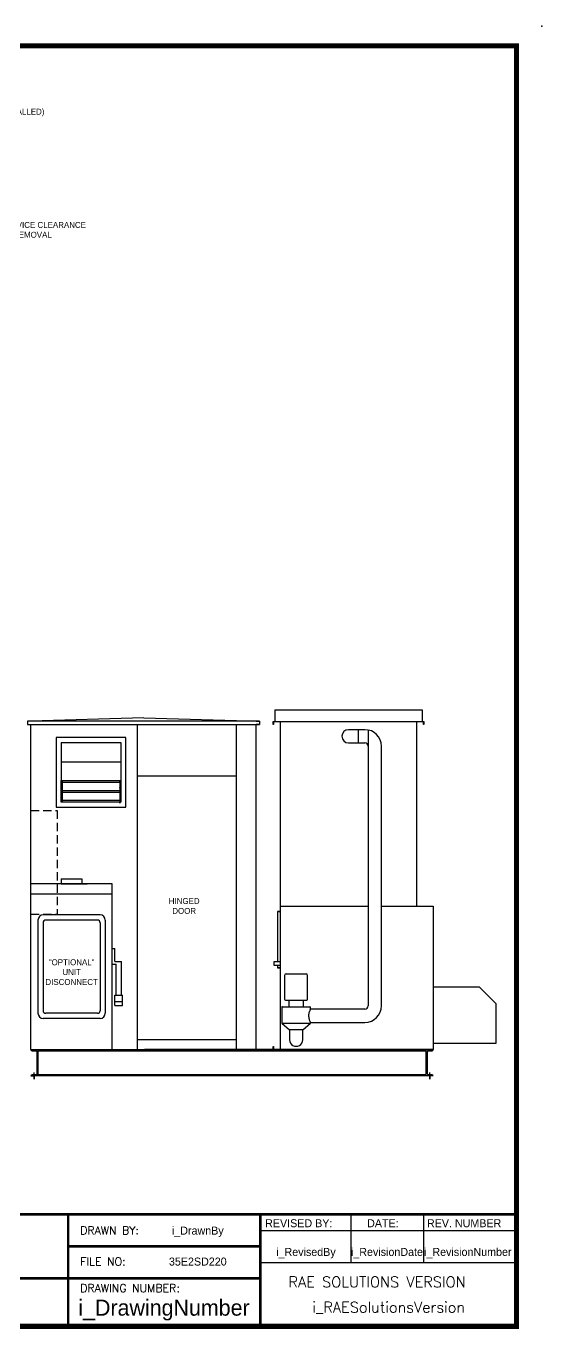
# Model space of a CAD drawing. Header units: inches. Extents: x -268 to 373, y -127 to 277.
# Drawn here: x 216.5 to 373.1, y -118.4 to 277.2 of the extents above; entities that cross this region are included whole.
import ezdxf
from ezdxf.enums import TextEntityAlignment as Align

# ---------------------------------------------------------------- set-up
doc = ezdxf.new("R2010")
doc.units = ezdxf.units.IN
doc.header["$MEASUREMENT"] = 0
doc.linetypes.add('HIDDEN', pattern=[0.375, 0.25, -0.125])
doc.layers.get('0').update_dxf_attribs({"color": 10})
doc.styles.add('SIMPLEX', font='SIMPLEX')

msp = doc.modelspace()

# ---------------------------------------------------------------- linework, layer by layer
at = {"color": 1, "linetype": 'Continuous'}
for p, q in [((292.00616, 69.53213), (336.75616, 69.53213)), ((292.00616, 69.53213), (292.00616, 66.03213)), ((292.00616, 69.53213), (336.75616, 69.53213)), ((292.00616, 69.53213), (292.00616, 66.03213)), ((336.75616, 69.53213), (336.75616, 66.03213)), ((336.75616, 69.53213), (336.75616, 66.03213)), ((291.50616, 66.03213), (293.75616, 66.03213)), ((291.50616, 65.15213), (291.50616, 66.03213)), ((291.50616, 66.03213), (335.00616, 66.03213)), ((291.50616, 66.03213), (293.75616, 66.03213)), ((291.50616, 66.03213), (335.00616, 66.03213)), ((291.50616, 65.15213), (291.50616, 66.03213)), ((291.50616, 66.01613), (335.00616, 66.01613)), ((291.50616, 66.01613), (335.00616, 66.01613)), ((291.63116, 65.15213), (291.50616, 65.15213)), ((291.63116, 65.15213), (291.50616, 65.15213)), ((293.75616, 65.90713), (291.63116, 65.90713)), ((291.63116, 65.90713), (291.63116, 65.15213)), ((291.63116, 65.90713), (291.63116, 65.15213)), ((293.75616, 65.90713), (291.63116, 65.90713)), ((293.75616, 9.97113), (293.75616, 66.03213)), ((293.75616, 66.03213), (293.75616, 66.01613)), ((293.75616, 66.03213), (293.75616, 66.01613)), ((293.75616, 9.92313), (293.75616, 66.03213)), ((317.39708, 63.53213), (314.38116, 63.53213)), ((317.39708, 59.53146), (317.39708, 63.5328)), ((319.39708, 63.53213), (317.39708, 63.53213)), ((320.39708, 63.43111), (320.39708, -20.32695)), ((335.00616, 66.03213), (337.25616, 66.03213)), ((335.00616, 66.03213), (335.00616, 66.01613)), ((335.00616, 66.03213), (335.00616, 66.01613)), ((335.00616, 66.03213), (337.25616, 66.03213)), ((335.00616, 66.03213), (335.00616, 9.95513)), ((337.13116, 65.90713), (335.00616, 65.90713)), ((337.13116, 65.90713), (335.00616, 65.90713)), ((337.13116, 65.15213), (337.13116, 65.90713)), ((337.13116, 65.15213), (337.13116, 65.90713)), ((337.25616, 65.15213), (337.13116, 65.15213)), ((337.25616, 65.15213), (337.13116, 65.15213)), ((337.25616, 66.03213), (337.25616, 65.15213)), ((337.25616, 66.03213), (337.25616, 65.15213)), ((246.8272, 61.11602), (225.7022, 61.11602)), ((225.7022, 61.11602), (225.7022, 39.99102)), ((227.2022, 59.61602), (245.3272, 59.61602)), ((246.8272, 39.99102), (246.8272, 61.11602)), ((314.38116, 59.53213), (317.39708, 59.53213)), ((317.39708, 59.53213), (319.39708, 59.53213)), ((324.39708, -20.32695), (324.39708, 58.53213)), ((335.00616, 58.51613), (335.00616, 27.53213)), ((227.2022, 41.49102), (227.2022, 48.12257)), ((227.2647, 41.55352), (227.2647, 48.12257)), ((227.5147, 48.12257), (227.5147, 47.99102)), ((245.0147, 47.99102), (227.5147, 47.99102)), ((227.5147, 47.99102), (227.5147, 47.49102)), ((245.0147, 47.49102), (227.5147, 47.49102)), ((227.5147, 47.49102), (227.5147, 44.99102)), ((245.0147, 48.12257), (245.0147, 47.99102)), ((245.0147, 47.99102), (245.0147, 47.49102)), ((245.0147, 47.49102), (245.0147, 44.99102)), ((245.2647, 48.12257), (245.2647, 41.55352)), ((245.3272, 48.12257), (245.3272, 41.49102)), ((245.0147, 44.99102), (227.5147, 44.99102)), ((227.5147, 44.99102), (227.5147, 44.49102)), ((245.0147, 44.49102), (227.5147, 44.49102)), ((227.5147, 44.49102), (227.5147, 41.99102)), ((245.0147, 44.99102), (245.0147, 44.49102)), ((245.0147, 44.49102), (245.0147, 41.99102)), ((225.7022, 39.99102), (246.8272, 39.99102)), ((245.3272, 41.49102), (227.2022, 41.49102)), ((245.2647, 41.55352), (227.2647, 41.55352)), ((245.0147, 41.99102), (227.5147, 41.99102)), ((227.5147, 41.99102), (227.5147, 41.55352)), ((245.0147, 41.99102), (245.0147, 41.55352)), ((292.88116, 8.33013), (292.88116, -6.91987)), ((293.75616, 8.33013), (292.88116, 8.33013)), ((292.88116, 8.28213), (292.88116, -6.96787)), ((293.75616, 8.28213), (292.88116, 8.28213)), ((293.75616, 9.95513), (320.39708, 9.95513)), ((293.75616, -33.41987), (293.75616, 9.95513)), ((293.75616, 9.92313), (320.39708, 9.92313)), ((293.75616, 9.90713), (320.39708, 9.90713)), ((293.75616, -33.46787), (293.75616, 9.90713)), ((293.77216, 9.95513), (293.77216, 9.97113)), ((293.77216, 9.90713), (293.77216, 9.92313)), ((324.39708, 9.97113), (335.00616, 9.97113)), ((324.39708, 9.95513), (340.13116, 9.95513)), ((324.39708, 9.92313), (335.00616, 9.92313)), ((324.39708, 9.90713), (340.13116, 9.90713)), ((334.99016, 9.97113), (334.99016, 9.95513)), ((334.99016, 9.92313), (334.99016, 9.90713)), ((340.13116, 9.95513), (340.13116, -13.62887)), ((340.13116, 9.95513), (340.13116, -13.67687)), ((291.75616, -6.91987), (291.75616, -7.91987)), ((293.75616, -6.91987), (291.75616, -6.91987)), ((291.75616, -6.96787), (291.75616, -7.96787)), ((293.75616, -6.96787), (291.75616, -6.96787)), ((291.75616, -7.91987), (293.75616, -7.91987)), ((291.75616, -7.96787), (293.75616, -7.96787)), ((292.88116, -7.91987), (292.88116, -8.66987)), ((292.88116, -7.96787), (292.88116, -8.71787)), ((292.88116, -8.66987), (293.75616, -8.66987)), ((292.88116, -8.71787), (293.75616, -8.71787)), ((295.00616, -11.07695), (295.00616, -18.32695)), ((295.50616, -10.57695), (301.50616, -10.57695)), ((302.00616, -18.32695), (302.00616, -11.07695)), ((340.11516, -13.62887), (340.11516, -33.52887)), ((340.11516, -13.62887), (340.13116, -13.62887)), ((340.11516, -13.67687), (340.11516, -33.57687)), ((340.11516, -13.67687), (340.13116, -13.67687)), ((340.13116, -13.62887), (340.13116, -15.79487)), ((340.13116, -13.67687), (340.13116, -14.60305)), ((340.13116, -14.60305), (340.13116, -31.60305)), ((354.16516, -14.60305), (340.13116, -14.60305)), ((340.13116, -15.79487), (340.13116, -32.79487)), ((359.25616, -19.69405), (354.16516, -14.60305)), ((295.25616, -18.57695), (301.75616, -18.57695)), ((296.25616, -18.57695), (296.25616, -20.57695)), ((300.75616, -20.57695), (300.75616, -18.57695)), ((359.25616, -31.60305), (359.25616, -19.69405)), ((294.13116, -20.82695), (294.13116, -25.57695)), ((294.38116, -20.57695), (302.63116, -20.57695)), ((302.88116, -21.32695), (302.88116, -20.82695)), ((319.39708, -21.32695), (302.88116, -21.32695)), ((294.13116, -25.57695), (296.50616, -27.57695)), ((294.13116, -25.57695), (302.88116, -25.57695)), ((300.50616, -27.57695), (296.50608, -27.57695)), ((296.50616, -27.57695), (296.50616, -30.59291)), ((300.50616, -27.57695), (302.88116, -25.57695)), ((300.50616, -30.59291), (300.50616, -27.57695)), ((302.88116, -25.57695), (302.88116, -25.32668)), ((302.88116, -25.32695), (319.39708, -25.32695)), ((340.13116, -31.60305), (340.13116, -33.57687)), ((340.13116, -31.60305), (359.25616, -31.60305)), ((291.50616, -32.66487), (291.63116, -32.66487)), ((291.50616, -33.54487), (291.50616, -32.66487)), ((291.50616, -33.59287), (291.50616, -32.71287)), ((291.50616, -32.71287), (291.63116, -32.71287)), ((340.13116, -33.54487), (291.50616, -33.54487)), ((340.13116, -33.56087), (291.50616, -33.56087)), ((340.13116, -33.57687), (291.50616, -33.57687)), ((340.13116, -33.59287), (291.50616, -33.59287)), ((291.63116, -32.66487), (291.63116, -33.41987)), ((291.63116, -32.71287), (291.63116, -33.46787)), ((291.63116, -33.41987), (293.75616, -33.41987)), ((291.63116, -33.46787), (293.75616, -33.46787)), ((340.11516, -33.52887), (340.13116, -33.52887)), ((340.11516, -33.54487), (340.13116, -33.54487)), ((340.11516, -33.56087), (340.13116, -33.56087)), ((340.11516, -33.57687), (340.13116, -33.57687)), ((340.13116, -32.79487), (340.13116, -33.52887)), ((340.13116, -33.52887), (340.13116, -33.54487)), ((340.13116, -33.54487), (340.13116, -33.56087)), ((340.13116, -33.56087), (340.13116, -33.57687)), ((340.13116, -33.57687), (340.13116, -33.59287))]:
    msp.add_line(p, q, dxfattribs=at)
at = {"color": 1, "ltscale": 5}
for p, q in [((218.00616, 66.15213), (217.00616, 66.15213)), ((217.00616, 66.15213), (217.00616, 65.15213)), ((217.00616, 65.15213), (218.00616, 65.15213)), ((252.31866, 67.15213), (218.00616, 66.15213)), ((287.38116, 66.15213), (218.00616, 66.15213)), ((218.00616, -33.57687), (218.00616, 65.15213)), ((218.00616, 65.15213), (287.38116, 65.15213)), ((250.38116, -33.57687), (250.38116, 65.15213)), ((252.31866, 67.15213), (287.38116, 66.15213)), ((280.38116, -33.57687), (280.38116, 65.15213)), ((286.38116, 66.15213), (287.38116, 66.15213)), ((286.38116, -33.57687), (286.38116, 65.15213)), ((287.38116, 65.15213), (286.38116, 65.15213)), ((287.38116, 66.15213), (287.38116, 65.15213)), ((280.38116, 49.42313), (250.38116, 49.42313)), ((280.38116, -30.57687), (250.38116, -30.57687)), ((218.00616, -33.57687), (218.00616, -33.57687)), ((218.00616, -33.57687), (340.13116, -33.57687)), ((218.38116, -33.95187), (219.50616, -33.95187)), ((219.88116, -40.82687), (219.88116, -34.32687)), ((220.25616, -41.57687), (220.25616, -33.57687)), ((220.25616, -33.95187), (337.88116, -33.95187)), ((282.50616, -33.57687), (252.50616, -33.57687)), ((288.50616, -33.57687), (282.50616, -33.57687)), ((291.50616, -33.57687), (288.50616, -33.57687)), ((291.50616, -33.57687), (288.50616, -33.57687)), ((337.88116, -33.57687), (337.88116, -41.57687)), ((338.25616, -34.32687), (338.25616, -40.82687)), ((338.63116, -33.95187), (339.75616, -33.95187)), ((340.13116, -33.57687), (340.13116, -33.57687)), ((340.13116, -41.57687), (218.00616, -41.57687)), ((218.00616, -41.57687), (218.00616, -41.57687)), ((218.00616, -41.57687), (219.00616, -41.57687)), ((219.50616, -41.20187), (218.38116, -41.20187)), ((219.00616, -42.57687), (219.00616, -40.57687)), ((219.00616, -41.57687), (219.00616, -42.57687)), ((337.88116, -41.20187), (220.25616, -41.20187)), ((339.75616, -41.20187), (338.63116, -41.20187)), ((339.13116, -42.57687), (339.13116, -40.57687)), ((340.13116, -41.57687), (339.13116, -41.57687)), ((339.13116, -41.57687), (339.13116, -42.57687)), ((340.13116, -41.57687), (340.13116, -41.57687))]:
    msp.add_line(p, q, dxfattribs=at)
at = {"ltscale": 5}
for p, q in [((227.2022, 59.61602), (227.2022, 48.12257)), ((245.3272, 59.61602), (245.3272, 48.12257)), ((227.2022, 53.78052), (245.3272, 53.78052)), ((227.2022, 48.12257), (245.3272, 48.12257))]:
    msp.add_line(p, q, dxfattribs=at)
at = {"color": 1, "linetype": 'HIDDEN', "ltscale": 10}
for p, q in [((218.00616, 38.99572), (226.00616, 38.99572)), ((218.00616, 38.99572), (226.00616, 38.99572)), ((226.00616, 38.99572), (226.00616, 7.49572)), ((218.00616, 7.49572), (226.00616, 7.49572))]:
    msp.add_line(p, q, dxfattribs=at)
at = {"color": 1}
for p, q in [((242.71398, 16.73313), (218.00616, 16.73313)), ((227.2157, 16.78713), (225.64351, 16.78713)), ((227.2157, 16.68887), (225.64351, 16.68887)), ((227.2157, 18.26106), (227.2157, 16.68887)), ((227.2157, 18.26106), (233.50445, 18.26106)), ((227.2157, 16.68887), (233.50445, 16.68887)), ((233.50445, 18.26106), (233.50445, 16.68887)), ((233.50445, 16.78713), (235.07663, 16.78713)), ((233.50445, 16.68887), (235.07663, 16.68887)), ((242.71398, -33.57687), (242.71398, 16.73313)), ((242.71398, 13.58876), (218.00616, 13.58876)), ((220.14085, 5.72782), (220.14085, -22.57155)), ((239.0071, 7.30001), (221.71304, 7.30001)), ((221.71304, 4.94173), (221.71304, -21.78546)), ((238.22101, 5.72782), (222.49913, 5.72782)), ((239.0071, 4.94173), (239.0071, -21.78546)), ((240.57929, 5.72782), (240.57929, -22.57155)), ((242.71398, -2.91921), (243.50007, -2.91921)), ((243.50007, -6.84968), (243.50007, -2.91921)), ((242.71398, -7.63577), (243.89312, -7.63577)), ((243.50007, -6.84968), (245.46531, -6.84968)), ((243.89312, -17.0689), (243.89312, -7.63577)), ((245.46531, -17.0689), (245.46531, -6.84968)), ((243.50007, -20.21327), (243.50007, -17.0689)), ((243.50007, -17.0689), (245.85835, -17.0689)), ((243.50007, -19.03413), (245.85835, -19.03413)), ((245.85835, -20.21327), (245.85835, -17.0689)), ((238.22101, -22.57155), (222.49913, -22.57155)), ((243.50007, -20.21327), (245.85835, -20.21327)), ((239.0071, -24.14374), (221.71304, -24.14374))]:
    msp.add_line(p, q, dxfattribs=at)
at = {"lineweight": 30}
for p, q in [((93.24945, -83.60395), (287.64945, -83.60395)), ((229.32945, -83.60395), (229.32945, -103.04395)), ((287.64945, -83.60395), (287.64945, -117.62395)), ((287.64945, -83.60395), (365.40945, -83.60395)), ((287.64945, -83.60395), (287.64945, -88.46395)), ((315.08642, -83.60395), (315.08642, -98.18395)), ((337.18268, -83.60395), (337.18268, -98.18395)), ((287.64945, -88.46395), (365.40945, -88.46395)), ((229.32945, -93.32395), (287.64945, -93.32395)), ((229.32945, -103.04395), (229.32945, -93.32395)), ((287.64945, -98.18395), (365.40945, -98.18395)), ((287.64945, -103.04395), (93.24945, -103.04395)), ((229.32945, -103.04395), (229.32945, -117.62395))]:
    msp.add_line(p, q, dxfattribs=at)
at = {"const_width": 1.5552}
msp.add_lwpolyline([(-256.67055, -117.62395), (365.40945, -117.62395), (365.40945, 271.17605), (-256.67055, 271.17605), (-256.67055, -117.62395)], dxfattribs=at)
at = {"lineweight": 30, "const_width": 0.7776}
for points in [[(365.40945, -83.60395), (-101.15055, -83.60395), (-101.15055, -117.62395)], [(229.32945, -83.60395), (229.32945, -117.62395)], [(287.64945, -117.62395), (287.64945, -83.60395), (365.40945, -83.60395)], [(287.64945, -93.32395), (229.32945, -93.32395), (229.32945, -117.62395)], [(287.64945, -103.04395), (93.24945, -103.04395)]]:
    msp.add_lwpolyline(points, dxfattribs=at)
at = {"color": 1, "linetype": 'Continuous'}
for centre, radius, start, end in [((314.38116, 61.53213), 2, 90, 270), ((319.39708, 58.53213), 5, 0, 90), ((319.39708, 58.53213), 1, 0, 90), ((236.2647, 50.55352), 9.21875, 195.2894706, 198.3497386), ((236.2647, 50.55352), 9.15625, 195.3964128, 197.1314638), ((236.2647, 50.55352), 9.15625, 342.8685362, 344.6035872), ((236.2647, 50.55352), 9.21875, 341.6502614, 344.7105294), ((236.2647, 50.55352), 9.53125, 199.2198645, 203.3598377), ((236.2647, 50.55352), 9.59375, 200.263336, 204.2095026), ((236.2647, 50.55352), 9.90625, 204.6987423, 207.9593124), ((236.2647, 50.55352), 9.96875, 205.4685689, 208.6287164), ((236.2647, 50.55352), 10.28125, 208.9100268, 211.6724334), ((236.2647, 50.55352), 10.34375, 209.5308265, 212.2292036), ((236.2647, 50.55352), 9.90625, 332.0406876, 335.3012577), ((236.2647, 50.55352), 9.96875, 331.3712836, 334.5314311), ((236.2647, 50.55352), 10.28125, 328.3275666, 331.0899732), ((236.2647, 50.55352), 10.34375, 327.7707964, 330.4691735), ((236.2647, 45.15479), 9.53125, 336.6401623, 340.7801355), ((236.2647, 45.15479), 9.59375, 335.7904974, 339.736664), ((295.50616, -11.07695), 0.5, 90, 180), ((301.50616, -11.07695), 0.5, 0, 90), ((295.25616, -18.32695), 0.25, 180, 270), ((301.75616, -18.32695), 0.25, 270, 0), ((294.38116, -20.82695), 0.25, 90, 180), ((302.63116, -20.82695), 0.25, 0, 90), ((319.39708, -20.32695), 5, 270, 0), ((319.39708, -20.32695), 1, 270, 0), ((298.50616, -30.59291), 2, 179.9999994, 0), ((298.50616, -30.59291), 2, 0, 0.0012158)]:
    msp.add_arc(centre, radius, start, end, dxfattribs=at)
at = {"color": 1}
for centre, radius, start, end in [((221.71304, 5.72782), 1.57219, 90, 180), ((222.49913, 4.94173), 0.78609, 90, 180), ((238.22101, 4.94173), 0.78609, 0, 90), ((239.0071, 5.72782), 1.57219, 0, 90), ((221.71304, -22.57155), 1.57219, 180, 270), ((222.49913, -21.78546), 0.78609, 180, 270), ((238.22101, -21.78546), 0.78609, 270, 0), ((239.0071, -22.57155), 1.57219, 270, 0)]:
    msp.add_arc(centre, radius, start, end, dxfattribs=at)
at = {"color": 1, "ltscale": 5}
for centre, start, end in [((218.38116, -33.57687), 180, 270), ((219.50616, -34.32687), 0, 90), ((338.63116, -34.32687), 90, 180), ((339.75616, -33.57687), 270, 360), ((218.38116, -41.57687), 90, 180), ((219.50616, -40.82687), 270, 0), ((338.63116, -40.82687), 180, 270), ((339.75616, -41.57687), 0, 90)]:
    msp.add_arc(centre, 0.375, start, end, dxfattribs=at)
at = {"color": 1, "linetype": 'Continuous'}
msp.add_open_spline([(302.88111, -25.3269), (302.88113, -25.32691), (302.879, -25.3222), (302.8747, -25.31273), (302.86484, -25.29101), (302.84356, -25.24426), (302.81402, -25.17541), (302.78021, -25.09662), (302.73557, -24.98889), (302.68763, -24.85789), (302.64129, -24.73129), (302.59185, -24.58295), (302.54726, -24.41764), (302.50128, -24.24721), (302.46046, -24.05874), (302.43352, -23.85953), (302.40781, -23.6694), (302.39475, -23.46948), (302.39761, -23.27075), (302.4006, -23.06291), (302.421, -22.85638), (302.45355, -22.66252), (302.48888, -22.45212), (302.53853, -22.25665), (302.59084, -22.08456), (302.63733, -21.93159), (302.68593, -21.7971), (302.72947, -21.6851), (302.77463, -21.56896), (302.81435, -21.47701), (302.84103, -21.41642), (302.86678, -21.35792), (302.88038, -21.32866), (302.88116, -21.32695)], degree=3, knots=[0, 0, 0, 0, 0.037490633, 0.037490633, 0.037490633, 0.123513347, 0.123513347, 0.123513347, 0.221951066, 0.221951066, 0.221951066, 0.317094174, 0.317094174, 0.317094174, 0.415185872, 0.415185872, 0.415185872, 0.508810198, 0.508810198, 0.508810198, 0.606730373, 0.606730373, 0.606730373, 0.71299962, 0.71299962, 0.71299962, 0.807462493, 0.807462493, 0.807462493, 0.905420293, 0.905420293, 0.905420293, 1, 1, 1, 1], dxfattribs=at)
for p in [(373.11836, 277.16532), (287.64945, -117.62395)]:
    msp.add_point(p)

# ---------------------------------------------------------------- texts
at = {"color": 1}
for s, p in [('(SHIPPED LOOSE, FIELD INSTALLED)', (179.04327, 250.27193)), ('144" MINIMUM SERVICE CLEARANCE', (191.73063, 215.89131)), ('FOR SHAFT REMOVAL', (198.26189, 212.89131))]:
    msp.add_text(s, height=1.8, dxfattribs=at).set_placement(p)
at = {"lineweight": 30}
for s, p in [('REVISED BY:', (289.10806, -87.5214)), ('DATE:', (320.05242, -87.5214)), ('REV. NUMBER', (338.2243, -87.5214))]:
    msp.add_text(s, height=2.43, dxfattribs=at).set_placement(p)
at = {"lineweight": 30, "style": 'SIMPLEX'}
for s, height, p in [('DRAWN BY:', 2.43, (232.97445, -89.67895)), ('FILE NO:', 2.43, (232.97445, -99.16402)), ('RAE SOLUTIONS VERSION', 3.22704, (296.16877, -105.75101)), ('DRAWING NUMBER:', 2.43, (232.97445, -107.22038))]:
    msp.add_text(s, height=height, dxfattribs=at).set_placement(p)
at = {"lineweight": 30}
for s, height, p in [('i_DrawnBy', 2.43, (268.66569, -89.75902)), ('i_RevisedBy', 2.43, (301.49195, -96.23464)), ('i_RevisionDate', 2.43, (326.07858, -96.23464)), ('i_RevisionNumber', 2.43, (350.61795, -96.23464)), ('35E2SD220', 2.43, (268.66569, -99.1607)), ('i_DrawingNumber', 4.86, (258.40064, -114.3722))]:
    msp.add_text(s, height=height, dxfattribs=at).set_placement(p, align=Align.CENTER)
at = {"lineweight": 30, "style": 'SIMPLEX'}
msp.add_text('i_RAESolutionsVersion', height=3.22704, dxfattribs=at).set_placement((326.60966, -113.41877), align=Align.CENTER)
at = {"color": 1, "ltscale": 5, "char_height": 1.8}
for s, insert, attachment_point in [('HINGED\\PDOOR', (264.53225, 10.00538), 5), ('"OPTIONAL"\\PUNIT\\PDISCONNECT', (230.37069, -6.16655), 2)]:
    msp.add_mtext(s, dxfattribs=dict(at, insert=insert, attachment_point=attachment_point))

doc.saveas('drawing.dxf')
